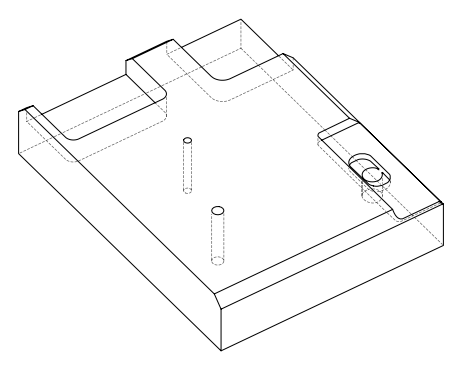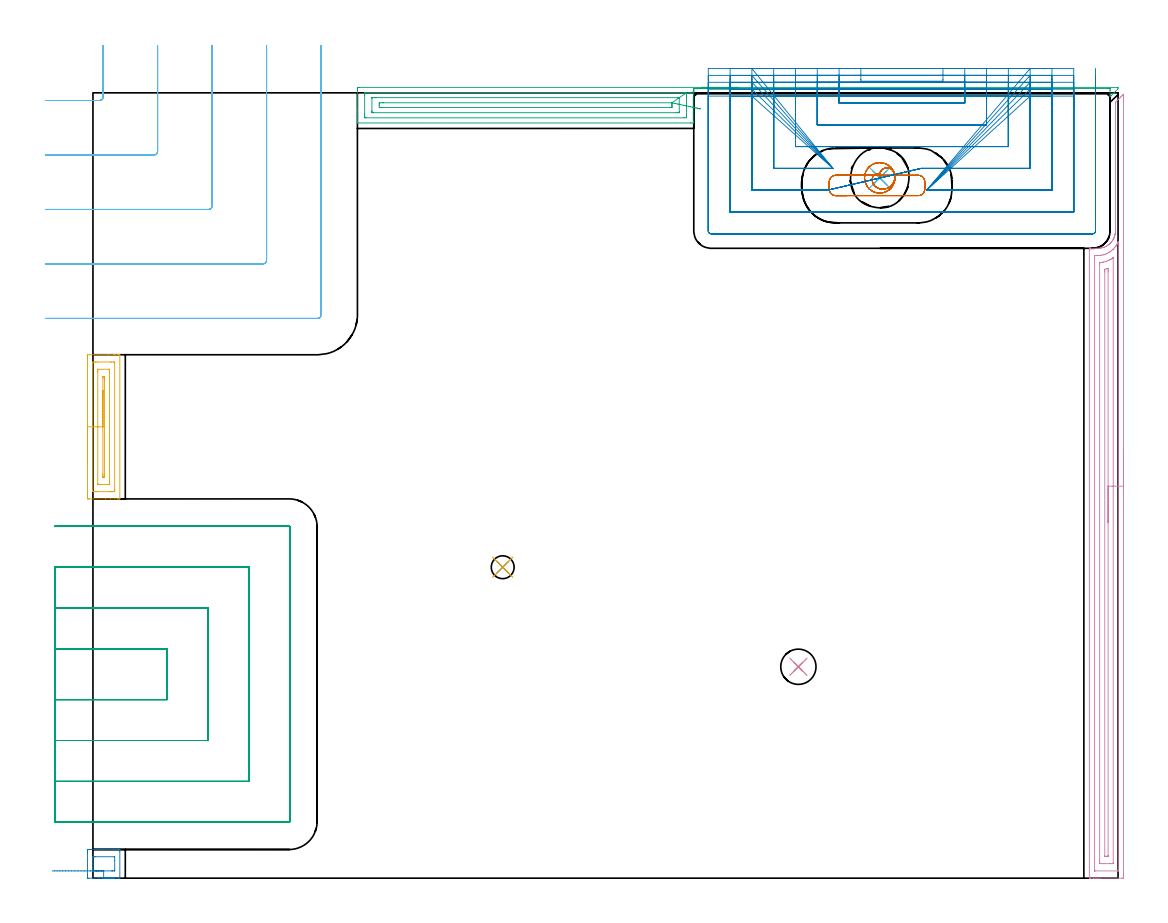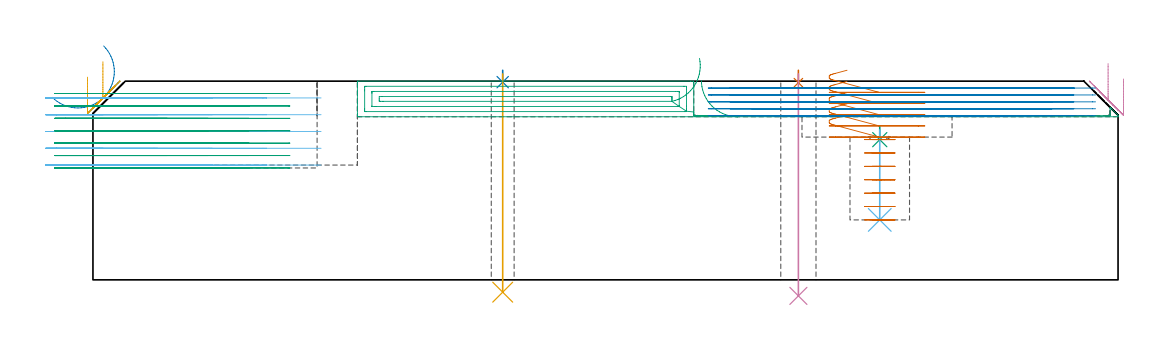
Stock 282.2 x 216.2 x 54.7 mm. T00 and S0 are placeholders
(PLAN: 15 operations, 9 tool changes, 46.9 min)
(1 SPOT_DRILL | STEP1HOLE | NXT0321_9005460120000 | 0.03 min | 2 mm3)
(2 SPOT_DRILL_1 | STEP1HOLE_1 | NXT0321_9005460120000 | 0.03 min | 1 mm3)
(3 SPOT_DRILL_2 | STEP1POCKET | NXT0321_9005460120000 | 0.03 min | 1660 mm3)
(4 DRILL_THROUGH_HOLE_INTO_CENTER | STEP1HOLE | UGT0301_492 | 0.25 min | 4031 mm3)
(5 DRILL_THROUGH_HOLE_INTO_CENTER_1 | STEP1HOLE_1 | UGT0301_185 | 0.24 min | 1695 mm3)
(6 DRILL_BLIND_HOLE_INTO_CENTER | STEP1POCKET | NXT0301_128 | 0.1 min | 2529 mm3)
(7 MILL_ROUGH_BLIND_HOLE_CONTOUR | STEP1POCKET | NXT0201_009 | Spiral | 1.36 min | 3871 mm3)
(8 AREA_MILL | FG_CHAMFER_SURFACE | UGT0205_001 | 0.4 min | 528 mm3)
(9 AREA_MILL_1 | FG_CHAMFER_SURFACE_1 | UGT0205_001 | 4.19 min | 10282 mm3)
(10 AREA_MILL_2 | FG_CHAMFER_SURFACE_2 | UGT0205_001 | 6.09 min | 9259 mm3)
(11 AREA_MILL_3 | FG_CHAMFER_SURFACE_3 | UGT0205_001 | 1.44 min | 2007 mm3)
(12 MILL_CORNER_NOTCH_RECTANGULAR | CORNER_NOTCH_RECTANGULAR | UGT0201_136 | Follow Part, ap 5, ae 75% | 5.1 min | 120157 mm3)
(13 MILL_RECTANGULAR_POCKET | POCKET_RECTANGULAR_STRAIGHT | UGT0201_133 | Follow Part, ap 3.75, ae 75% | 1.08 min | 8712 mm3)
(14 MILL_SLOT | SLOT_PARTIAL_RECTANGULAR | NXT0201_009 | Follow Part, ap 2, ae 75% | 14.18 min | 32791 mm3)
(15 MILL_SLOT_1 | SLOT_PARTIAL_RECTANGULAR_1 | UGT0201_133 | Follow Part, ap 3.75, ae 75% | 12.41 min | 141289 mm3)
(TOOL NXT0321_9005460120000 | NC Spot Drill, 142deg, 12mm, Carbide, Uncoated | D12 PA142 FL30 Z2)
(TOOL UGT0301_492 | Carbide Drill 9.7 mm | D9.7 PA118 FL87 Z2)
(TOOL UGT0301_185 | Twist Drill 6.3 mm | D6.3 PA118 FL61 Z2)
(TOOL NXT0301_128 | Carbide Drill 12mm [861.1-1200-036A1-GP GC34] | D12 PA150 FL37.4 Z2)
(TOOL NXT0201_009 | ENDMILL 8mm [2P460-0800-NA 1630] | D8 FL26 Z6)
(TOOL UGT0205_001 | Chamfer Mill 20 x 3 x 45 deg. | D20 FL50 Z2)
(TOOL UGT0201_136 | Carbide End Mill 20.0 | D20 FL30 Z4)
(TOOL UGT0201_133 | Carbide End Mill 15.0 | D15 FL30 Z4)
(OP 1 SPOT_DRILL)
G17 G21 G94 G90
T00 M6
G54
G17 G0 G90 X194.2 Y58.2 S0 M3
G43 Z64.7 H0
G94 G81 G98 Z54.283 F250. R57.7
G80
M5
M2
(OP 2 SPOT_DRILL_1)
G17 G21 G94 G90
T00 M6
G54
G17 G0 G90 X112.8 Y85.6 S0 M3
G43 Z64.7 H0
G94 G81 G98 Z54.429 F250. R57.7
G80
M5
M2
(OP 3 SPOT_DRILL_2)
G17 G21 G94 G90
T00 M6
G54
G17 G0 G90 X216.6 Y192.8 S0 M3
G43 Z64.7 H0
G94 G81 G98 Z38.594 F250. R42.3
G80
M5
M2
(OP 4 DRILL_THROUGH_HOLE_INTO_CENTER)
G17 G21 G94 G90
T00 M6
G54
G17 G0 G90 X194.2 Y58.2 S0 M3
G43 Z64.7 H0
G94 G73 G98 Z-4.414 F250. Q8.445 R56.7
G80
M5
M2
(OP 5 DRILL_THROUGH_HOLE_INTO_CENTER_1)
G17 G21 G94 G90
T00 M6
G54
G17 G0 G90 X112.8 Y85.6 S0 M3
G43 Z64.7 H0
G94 G73 G98 Z-3.393 F250. Q5.809 R56.7
G80
M5
M2
(OP 6 DRILL_BLIND_HOLE_INTO_CENTER)
G17 G21 G94 G90
T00 M6
G54
G17 G0 G90 X216.6 Y192.8 S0 M3
G43 Z64.7 H1
G94 G81 G98 Z16.5 F250. R41.3
G80
M5
M2
(OP 7 MILL_ROUGH_BLIND_HOLE_CONTOUR)
G17 G21 G94 G90
T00 M6
G54
G17 G0 G90 X216.6 Y192.8 S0 M3
G43 Z64.7 H1
Z38.614
G94 G3 X216.946 Y193.479 R0.427 F250.
X215.777 Y193.933 R1.158
X214.562 Y192.677 R1.546
X215.735 Y190.137 R2.475
X219.509 Y190.413 R3.3
X220.594 Y194.098 R3.399
X215.302 Y196.794 R4.2
X220.594 Y194.098 R-4.2
X217.948 Y195.446 R2.1
X216.6 Y192.8 R2.1
G0 Z34.929
G3 X216.946 Y193.479 R0.427
X215.777 Y193.933 R1.158
X214.562 Y192.677 R1.546
X215.735 Y190.137 R2.475
X219.509 Y190.413 R3.3
X220.594 Y194.098 R3.399
X215.302 Y196.794 R4.2
X220.594 Y194.098 R-4.2
X217.948 Y195.446 R2.1
X216.6 Y192.8 R2.1
G0 Z31.243
G3 X216.946 Y193.479 R0.427
X215.777 Y193.933 R1.158
X214.562 Y192.677 R1.546
X215.735 Y190.137 R2.475
X219.509 Y190.413 R3.3
X220.594 Y194.098 R3.399
X215.302 Y196.794 R4.2
X220.594 Y194.098 R-4.2
X217.948 Y195.446 R2.1
X216.6 Y192.8 R2.1
G0 Z27.557
G3 X216.946 Y193.479 R0.427
X215.777 Y193.933 R1.158
X214.562 Y192.677 R1.546
X215.735 Y190.137 R2.475
X219.509 Y190.413 R3.3
X220.594 Y194.098 R3.399
X215.302 Y196.794 R4.2
X220.594 Y194.098 R-4.2
X217.948 Y195.446 R2.1
X216.6 Y192.8 R2.1
G0 Z23.871
G3 X216.946 Y193.479 R0.427
X215.777 Y193.933 R1.158
X214.562 Y192.677 R1.546
X215.735 Y190.137 R2.475
X219.509 Y190.413 R3.3
X220.594 Y194.098 R3.399
X215.302 Y196.794 R4.2
X220.594 Y194.098 R-4.2
X217.948 Y195.446 R2.1
X216.6 Y192.8 R2.1
G0 Z20.186
G3 X216.946 Y193.479 R0.427
X215.777 Y193.933 R1.158
X214.562 Y192.677 R1.546
X215.735 Y190.137 R2.475
X219.509 Y190.413 R3.3
X220.594 Y194.098 R3.399
X215.302 Y196.794 R4.2
X220.594 Y194.098 R-4.2
X217.948 Y195.446 R2.1
X216.6 Y192.8 R2.1
G0 Z16.5
G3 X216.946 Y193.479 R0.427
X215.777 Y193.933 R1.158
X214.562 Y192.677 R1.546
X215.735 Y190.137 R2.475
X219.509 Y190.413 R3.3
X220.594 Y194.098 R3.399
X215.302 Y196.794 R4.2
X220.594 Y194.098 R-4.2
X217.948 Y195.446 R2.1
X216.6 Y192.8 R2.1
G0 Z64.7
M5
M2
(OP 8 AREA_MILL)
G17 G21 G94 G90
T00 M6
G54
G17 G0 G90 X2.95 Y0. S1061 M3
G43 Z64.7 H0
Z64.392
G94 G1 X3.539 Z63.749 F250.
X4.071 Z63.057
X4.539 Z62.321
X4.942 Z61.547
X5.276 Z60.741
X5.538 Z59.909
X5.727 Z59.058
X5.841 Z58.193
X5.879 Z57.321
X5.841 Z56.45
X5.727 Z55.585
X5.538 Z54.733
X5.276 Z53.901
X4.942 Z53.095
X4.539 Z52.321
X4.07 Z51.585
X3.539 Z50.893
X2.95 Z50.25
X2.489 Z49.789
X1.625 Z48.918
X-1.253 Z46.042
X-1.454 Y0.002 Z45.841
X-1.49 Y0.006 Z45.805
X-1.497 Y0.43 Z45.803
X-1.5 Y0.904 Z45.8
Y7.064
X-1.497 Y7.47 Z45.803
X-1.49 Y7.894 Z45.805
X-1.454 Y7.898 Z45.841
X-1.024 Y7.9 Z46.271
X-0.573 Z46.722
X1.625 Z48.918
X2.489 Z49.789
X6.935 Z54.235
X7.396 Y7.892 Z54.696
X7.397 Y7.891 Z54.697
X7.4 Y7.47 Z54.7
Y0.01
X6.935 Y0. Z54.235
X2.95 Z50.25
Y2.
X0.933 Z48.233
X0.049 Z47.349
X-0.029 Y2.002 Z47.271
X-0.043 Y2.006 Z47.257
X-0.079 Y2.022 Z47.221
X-0.084 Y2.134 Z47.216
X-0.085 Y2.19 Z47.215
X-0.086 Y3.015 Z47.214
Y5.71
X-0.085 Y5.813 Z47.215
X-0.082 Y5.864 Z47.218
X-0.08 Y5.881 Z47.22
X-0.021 Y5.89 Z47.279
X0.36 Y5.898 Z47.66
X0.551 Y5.9 Z47.851
X5.851 Z53.151
X5.929 Y5.898 Z53.229
X5.943 Y5.894 Z53.243
X5.979 Y5.878 Z53.279
X5.984 Y5.767 Z53.284
X5.985 Y5.71 Z53.285
X5.986 Y4.885 Z53.286
Y2.19
X5.985 Y2.087 Z53.285
X5.982 Y2.036 Z53.282
X5.98 Y2.019 Z53.28
X5.921 Y2.01 Z53.221
X5.54 Y2.002 Z52.84
X5.349 Y2. Z52.649
X5.158 Z52.458
X2.95 Z50.25
X2.307 Z49.661
X1.615 Z49.13
X0.879 Z48.661
X0.105 Z48.258
X-0.701 Z47.924
X-1.533 Z47.662
X-2.385 Z47.473
X-3.249 Z47.359
X-4.121 Z47.321
X-4.993 Z47.359
X-5.857 Z47.473
X-6.709 Z47.662
X-7.541 Z47.924
X-8.347 Z48.258
X-9.121 Z48.661
X-9.857 Z49.13
X-10.549 Z49.661
X-11.192 Z50.25
G0 Z64.7
M5
M2
(OP 9 AREA_MILL_1)
G17 G21 G94 G90
T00 M6
G54
G17 G0 G90 X167.5 Y217.7 S1061 M3
G43 Z64.7 H0
Z54.9
G94 G1 X167.538 Z54.029 F250.
X167.652 Z53.164
X167.841 Z52.312
X168.103 Z51.48
X168.437 Z50.674
X168.84 Z49.9
X169.309 Z49.164
X169.84 Z48.472
X170.429 Z47.829
X171.072 Z47.24
X171.764 Z46.709
X172.5 Z46.24
X173.274 Z45.837
X174.08 Z45.503
X174.912 Z45.241
X175.764 Z45.052
X176.628 Z44.938
X177.5 Z44.9
X282.2 Y217.699
X282.199 Y217.298 Z45.3
X280.241 Y215.35 Z47.249
X280.178 Y215.286 Z47.311
X280.145 Y215.265 Z47.331
X280.009 Y215.212 Z47.38
X280. Y215.342 Z47.251
Y216.811 Z45.785
Y217.218 Z45.377
Y217.354 Z45.242
Y217.379 Z45.221
Y217.4 Z45.2
X279.912
X279.794 Y217.398 Z45.197
X279.352 Y217.4 Z45.2
X166.477
X166.405 Y217.394 Z45.187
X166.392 Y217.393 Z45.185
X166.388 Y217.399 Z45.195
X166.387 Y217.4 Z45.2
X166.176
X166.173 Y217.398 Z45.196
X166.167 Y217.393 Z45.187
X166.161 Y217.396 Z45.193
X166.113 Y217.399 Z45.199
X165.886 Y217.397 Z45.196
X165.623 Y217.4 Z45.2
X165.4
Y208.361 Z54.239
X165.39 Y207.907 Z54.693
X164.546 Y207.9 Z54.7
X72.972
X72.808 Y207.903 Z54.688
X72.8 Y207.915 Z54.675
Y208.271 Z54.328
Y208.585 Z54.015
Y209.265 Z53.329
Y210.489 Z52.108
Y211.033 Z51.562
Y211.645 Z50.951
Y216.946 Z45.651
X72.803 Y217.218 Z45.379
X72.809 Y217.692 Z44.906
X72.937 Y217.695 Z44.903
X73.419 Y217.7 Z44.9
X177.5
X174.721 Y217.4 Z45.2
X166.477
X166.392 Y217.394 Z45.185
X166.388 Y217.399 Z45.195
X166.387 Y217.4 Z45.2
X166.176
X166.173 Y217.398 Z45.196
X166.167 Y217.393 Z45.187
X166.161 Y217.395 Z45.193
X166.159 Z45.194
X166.113 Y217.399 Z45.199
X165.886 Y217.396 Z45.196
X165.623 Y217.4 Z45.2
X165.439
X165.4
Y216.394 Z46.206
X163.39 Y216.177 Z46.423
X163.398 Y215.702 Z46.898
X163.399 Y215.451 Z47.149
X163.4 Y214.817 Z47.783
X163.399 Y210.149 Z52.451
X163.392 Y209.523 Z53.077
X163.382 Y209.321 Z53.279
X162.709 Y209.314 Z53.286
X75.155 Y209.315 Z53.285
X74.816 Y209.321 Z53.279
X74.81 Y209.431 Z53.169
X74.803 Y209.664 Z52.936
X74.801 Y210.149 Z52.451
X74.8 Y210.55 Z52.05
X74.801 Y215.451 Z47.149
X74.802 Y215.85 Z46.75
X74.81 Y216.252 Z46.348
X74.818 Y216.28 Z46.32
X74.837 Y216.281 Z46.319
X74.889 Y216.284 Z46.316
X74.994 Y216.285 Z46.315
X75.206 Y216.286 Z46.314
X162.808 Y216.285 Z46.315
X163.191 Y216.281 Z46.319
X163.374 Y216.279 Z46.321
X163.39 Y216.177 Z46.423
X161.386 Y214.865 Z47.735
X161.39 Y214.855 Z47.745
X161.395 Y214.821 Z47.779
X161.399 Y214.708 Z47.892
X161.4 Y211.033 Z51.567
X161.399 Y210.821 Z51.779
X161.398 Y210.768 Z51.832
X161.394 Y210.743 Z51.857
X161.39 Y210.736 Z51.864
X161.381 Y210.734 Z51.866
X161.278 Y210.73 Z51.87
X160.972 Y210.729 Z51.871
X160.386
X77.3
X76.992 Y210.731 Z51.869
X76.89 Y210.732 Z51.868
X76.817 Y210.735 Z51.865
X76.81 Y210.843 Z51.757
X76.804 Y211.033 Z51.567
X76.801 Y211.222 Z51.378
Y214.756 Z47.844
X76.806 Y214.82 Z47.78
X76.81 Y214.865 Z47.735
X76.839 Y214.866 Z47.734
X76.992 Y214.868 Z47.732
X77.578 Y214.871 Z47.729
X77.886
X160.972
X161.28 Y214.869 Z47.731
X161.367 Y214.866 Z47.734
X161.386 Y214.865 Z47.735
X159.381 Y213.451 Z49.149
X159.39 Y213.436 Z49.164
X159.397 Y213.012 Z49.588
X159.399 Y212.8 Z49.8
X159.4 Y212.588 Z50.012
X159.396 Y212.375 Z50.225
X159.39 Y212.234 Z50.366
X159.383 Y212.149 Z50.451
X159.351 Y212.147 Z50.453
X159.185 Y212.144 Z50.456
X158.956 Y212.143 Z50.457
X79.673
X79.442 Y212.144 Z50.456
X78.922 Y212.15 Z50.45
X78.81 Y212.163 Z50.437
X78.8 Y212.8 Z49.8
X78.806 Y213.231 Z49.369
X78.81 Y213.441 Z49.159
X79.015 Y213.451 Z49.149
X79.673 Y213.456 Z49.144
X79.902 Y213.457 Z49.143
X159.28
X159.339 Y213.456 Z49.144
X159.37 Y213.454 Z49.146
X159.381 Y213.451 Z49.149
X160.209 Y213.276 Z49.363
X161.015 Y213.106 Z49.649
X161.793 Y212.941 Z50.007
X162.538 Y212.783 Z50.433
X163.244 Y212.634 Z50.923
X163.906 Y212.494 Z51.474
X164.517 Y212.364 Z52.082
X165.075 Y212.246 Z52.743
X165.574 Y212.141 Z53.45
X166.011 Y212.048 Z54.2
X166.383 Y211.97 Z54.985
X166.686 Y211.905 Z55.801
X166.918 Y211.856 Z56.64
X167.078 Y211.822 Z57.497
X167.165 Y211.804 Z58.365
X167.177 Y211.802 Z59.237
X167.114 Y211.815 Z60.107
X166.978 Y211.844 Z60.968
G0 Z64.7
M5
M2
(OP 10 AREA_MILL_2)
G17 G21 G94 G90
T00 M6
G54
G17 G0 G90 X283.7 Y117.9 S1061 M3
G43 Z64.7 H0
Z55.3
G94 G1 Y117.862 Z54.428 F250.
Y117.748 Z53.563
Y117.559 Z52.712
Y117.297 Z51.88
Y116.963 Z51.074
Y116.56 Z50.3
Y116.091 Z49.564
Y115.56 Z48.872
Y114.971 Z48.229
Y114.328 Z47.64
Y113.636 Z47.108
Y112.9 Z46.64
Y112.126 Z46.237
Y111.32 Z45.903
Y110.488 Z45.641
Y109.636 Z45.452
Y108.772 Z45.338
Y107.9 Z45.3
Y0.626
X283.698 Y0.286 Z45.301
X283.693 Y0.01 Z45.304
X283.365 Y0. Z45.632
X277.254 Z51.741
X276.731 Z52.266
X276.381 Z52.615
X275.858 Z53.138
X275.508 Z53.487
X274.568 Z54.431
X274.434 Z54.558
X274.376 Z54.615
X274.303 Y0.01 Z54.688
X274.3 Y0.179 Z54.7
Y173.158
X274.303 Y173.39 Z54.689
X274.481 Y173.4 Z54.513
X276.162 Y173.404 Z52.835
X277.053 Y173.425 Z51.944
X277.39 Y173.466 Z51.607
X277.501 Y173.479 Z51.496
X277.69 Y173.521 Z51.307
X277.945 Y173.576 Z51.053
X278.035 Y173.605 Z50.964
X278.127 Y173.635 Z50.87
X278.28 Y173.683 Z50.72
X278.397 Y173.721 Z50.603
X278.837 Y173.909 Z50.163
X279.012 Y173.997 Z49.987
X279.377 Y174.229 Z49.622
X279.437 Y174.272 Z49.563
X279.728 Y174.485 Z49.271
X279.873 Y174.611 Z49.125
X279.954 Y174.68 Z49.045
X280.055 Y174.778 Z48.944
X280.17 Y174.89 Z48.829
X280.401 Y175.157 Z48.597
X280.618 Y175.438 Z48.378
X280.719 Y175.596 Z48.28
X280.746 Y175.639 Z48.252
X280.837 Y175.783 Z48.161
X281.062 Y176.223 Z47.935
X281.086 Y176.287 Z47.909
X281.162 Y176.478 Z47.835
X281.238 Y176.676 Z47.756
X281.254 Y176.734 Z47.739
X281.356 Y177.089 Z47.641
X281.365 Y177.12 Z47.632
X281.375 Y177.181 Z47.619
X281.396 Y177.288 Z47.602
X281.428 Y177.457 Z47.571
X281.449 Y177.57 Z47.55
X281.489 Y178.016 Z47.507
X281.492 Y178.145 Z47.498
X281.496 Y178.244 Z47.495
X281.497 Y178.522 Z47.493
X281.498 Y179.114 Z47.5
X281.5 Y213.385
X281.504 Y213.595 Z47.489
X281.579 Y213.68 Z47.419
X282.792 Y214.893 Z46.206
X282.929 Y215.031 Z46.067
X283.073 Y215.174 Z45.925
X283.219 Y215.32 Z45.779
X283.365 Y215.468 Z45.63
X283.52 Y215.62 Z45.478
X283.673 Y215.778 Z45.316
X283.692 Y215.79 Z45.297
X283.695 Y215.789 Z45.294
X283.699 Y215.699 Z45.298
X283.7 Y215.66 Z45.3
Y107.9
X282.286 Z46.714
X282.285 Y2.414 Z46.715
X282.283 Y2.073 Z46.717
X282.281 Y2.032 Z46.719
X282.28 Y2.017 Z46.72
X282.265 Y2.01 Z46.735
X282.159 Y2.005 Z46.841
X282.023 Y2.001 Z46.977
X275.912 Z53.088
X275.76 Y2.004 Z53.24
X275.728 Y2.008 Z53.272
X275.721 Y2.012 Z53.279
X275.718 Y2.023 Z53.282
X275.716 Y2.058 Z53.284
X275.715 Y2.202 Z53.285
X275.714 Y2.414 Z53.286
X275.715 Y170.476 Z53.285
X275.718 Y171.154 Z53.282
X275.721 Y171.37 Z53.279
X276.345 Y171.407 Z52.655
X276.381 Y171.408 Z52.619
X277.188 Y171.437 Z51.812
X277.254 Y171.443 Z51.746
X277.335 Y171.453 Z51.665
X277.758 Y171.521 Z51.242
X278.127 Y171.602 Z50.873
X278.626 Y171.753 Z50.374
X279. Y171.899 Z50.
X279.252 Y172.007 Z49.748
X279.732 Y172.264 Z49.268
X279.819 Y172.319 Z49.181
X279.873 Y172.356 Z49.127
X280.334 Y172.687 Z48.666
X280.746 Y173.032 Z48.254
X280.812 Y173.091 Z48.188
X280.88 Y173.158 Z48.12
X281.236 Y173.551 Z47.764
X281.619 Y174.025 Z47.381
X281.631 Y174.04 Z47.369
X281.639 Y174.052 Z47.361
X281.836 Y174.375 Z47.164
X281.965 Y174.592 Z47.035
X282.155 Y174.946 Z46.845
X282.173 Y174.982 Z46.827
X282.224 Y175.083 Z46.776
X282.267 Y175.169 Z46.733
X282.271 Y175.173 Z46.729
X282.279 Y175.175 Z46.721
X282.282 Y175.162 Z46.718
X282.285 Y175.052 Z46.715
Y174.946
X282.286 Y174.65 Z46.714
Y107.9
X280.872 Z48.128
X280.871 Y4.202 Z48.129
X280.869 Y4.076 Z48.131
X280.866 Y4.032 Z48.134
X280.863 Y4.01 Z48.137
X280.844 Y4.008 Z48.156
X280.746 Y4.005 Z48.254
X280.07 Y4. Z48.93
X279.873 Z49.127
X278.324 Z50.676
X277.451 Z51.549
X277.254 Y4.003 Z51.746
X277.188 Y4.006 Z51.812
X277.142 Y4.009 Z51.858
X277.136 Y4.075 Z51.864
X277.132 Y4.202 Z51.868
X277.13 Y4.329 Z51.87
X277.129 Y5.096 Z51.871
Y168.945
X277.131 Y169.202 Z51.869
X277.134 Y169.372 Z51.866
X277.136 Y169.424 Z51.864
X277.142 Y169.426 Z51.858
X277.163 Y169.43 Z51.837
X277.254 Y169.44 Z51.746
X277.378 Y169.455 Z51.622
X278.127 Y169.569 Z50.873
X278.138 Y169.571 Z50.862
X278.19 Y169.582 Z50.81
X278.82 Y169.766 Z50.18
X279. Y169.824 Z50.
X279.459 Y170.006 Z49.541
X279.873 Y170.203 Z49.127
X280.048 Y170.297 Z48.952
X280.362 Y170.476 Z48.638
X280.746 Y170.732 Z48.254
X280.856 Y170.802 Z48.144
X280.863 Y170.804 Z48.137
X280.865 Y170.801 Z48.135
X280.869 Y170.758 Z48.131
X280.871 Y170.69 Z48.129
Y170.605
X280.872 Y107.9 Z48.128
X279.457 Z49.543
Y6.26
X279.455 Y6.135 Z49.545
X279.453 Y6.052 Z49.547
X279.451 Y6.012 Z49.549
X279.431 Y6.01 Z49.569
X279. Y6. Z50.
X278.99 Z50.01
X278.572 Y6.008 Z50.428
X278.551 Y6.01 Z50.449
X278.548 Y6.024 Z50.452
X278.545 Y6.058 Z50.455
X278.543 Y6.102 Z50.457
Y6.146
Y166.9
X278.545 Y167.366 Z50.455
X278.549 Y167.524 Z50.451
X278.554 Y167.635 Z50.446
X279.02 Y167.774 Z49.98
X279.299 Y167.855 Z49.701
X279.45 Y167.89 Z49.55
X279.453 Y167.794 Z49.547
X279.455 Y167.634 Z49.545
X279.457 Y167.326 Z49.543
Y166.9
Y107.9
Y107.028 Z49.581
Y106.163 Z49.695
Y105.312 Z49.883
Y104.48 Z50.146
Y103.674 Z50.48
Y102.9 Z50.882
Y102.164 Z51.351
Y101.472 Z51.882
Y100.829 Z52.472
Y100.24 Z53.115
Y99.708 Z53.807
Y99.24 Z54.543
Y98.837 Z55.317
Y98.503 Z56.122
Y98.241 Z56.955
Y98.052 Z57.806
Y97.938 Z58.671
Y97.9 Z59.543
G0 Z64.7
M5
M2
(OP 11 AREA_MILL_3)
G17 G21 G94 G90
T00 M6
G54
G17 G0 G90 X-1.5 Y114.25 S1061 M3
G43 Z64.7 H0
Z55.8
G94 G1 Y114.288 Z54.928 F250.
Y114.402 Z54.064
Y114.591 Z53.212
Y114.853 Z52.38
Y115.187 Z51.574
Y115.59 Z50.8
Y116.058 Z50.064
Y116.59 Z49.372
Y117.179 Z48.729
Y117.822 Z48.14
Y118.514 Z47.608
Y119.25 Z47.14
Y120.024 Z46.737
Y120.83 Z46.403
Y121.662 Z46.141
Y122.513 Z45.952
Y123.378 Z45.838
Y124.25 Z45.8
Y143.06
X-1.499 Y143.472 Z45.801
X-1.495 Y143.949 Z45.803
X-1.492 Y144.091 Z45.806
X-1.024 Y144.1 Z46.273
X4.275 Z51.569
X5.684 Z52.98
X6.041 Z53.336
X6.756 Z54.055
X7.015 Z54.315
X7.387 Y144.093 Z54.678
X7.397 Y144.091 Z54.688
X7.4 Y143.919 Z54.7
Y104.581
X7.397 Y104.409 Z54.688
X7.387 Y104.407 Z54.678
X7.015 Y104.4 Z54.315
X6.755 Z54.055
X6.041 Z53.336
X4.801 Z52.098
X3.392 Z50.687
X-1.024 Y104.401 Z46.273
X-1.253 Y104.404 Z46.045
X-1.492 Y104.409 Z45.806
X-1.495 Y104.551 Z45.803
X-1.499 Y105.028 Z45.801
X-1.5 Y105.509 Z45.8
Y124.25
X-0.086 Z47.214
X-0.085 Y141.627 Z47.215
X-0.084 Y141.684 Z47.216
X-0.073 Y142.09 Z47.227
X0.333 Y142.098 Z47.633
X0.742 Y142.099 Z48.042
X1.214 Y142.1 Z48.514
X4.747 Z52.047
X5.158 Y142.099 Z52.458
X5.633 Y142.097 Z52.933
X5.871 Y142.09 Z53.171
X5.979 Y142.072 Z53.279
X5.985 Y141.741 Z53.285
Y141.684
Y106.873
X5.984 Y106.816 Z53.284
X5.972 Y106.41 Z53.272
X5.566 Y106.402 Z52.866
X5.158 Y106.401 Z52.458
X4.685 Y106.4 Z51.985
X1.153 Z48.453
X0.742 Y106.401 Z48.042
X0.267 Y106.403 Z47.567
X0.029 Y106.41 Z47.329
X-0.079 Y106.428 Z47.221
X-0.085 Y106.759 Z47.215
Y106.816
X-0.086 Y124.25 Z47.214
X1.328 Z48.628
Y139.302
X1.33 Y139.896 Z48.63
X1.332 Y140.046 Z48.632
X1.335 Y140.081 Z48.635
X1.337 Y140.09 Z48.637
X1.357 Y140.093 Z48.657
X1.425 Y140.099 Z48.725
X4.275 Z51.575
X4.476 Y140.097 Z51.776
X4.534 Y140.094 Z51.834
X4.563 Y140.09 Z51.863
X4.565 Y140.074 Z51.865
X4.569 Y139.996 Z51.869
X4.571 Y139.896 Z51.871
Y109.198
X4.57 Y108.604 Z51.87
X4.568 Y108.454 Z51.868
X4.565 Y108.419 Z51.865
X4.563 Y108.41 Z51.863
X4.543 Y108.407 Z51.843
X4.475 Y108.401 Z51.775
X1.625 Z48.925
X1.424 Y108.403 Z48.724
X1.367 Y108.406 Z48.667
X1.337 Y108.41 Z48.637
X1.335 Y108.426 Z48.635
X1.331 Y108.504 Z48.631
X1.329 Y108.604 Z48.629
X1.328 Y124.25 Z48.628
X2.743 Z50.043
Y137.634
X2.745 Y137.868 Z50.045
X2.75 Y138.079 Z50.05
X2.752 Y138.091 Z50.052
X2.761 Y138.094 Z50.061
X2.787 Y138.098 Z50.087
X2.842 Y138.099 Z50.142
X2.95 Y138.1 Z50.25
X3.058 Y138.099 Z50.358
X3.113 Y138.098 Z50.413
X3.139 Y138.094 Z50.439
X3.148 Y138.091 Z50.448
X3.15 Y138.079 Z50.45
X3.154 Y137.871 Z50.454
X3.157 Y137.451 Z50.457
Y137.214
Y110.866
X3.155 Y110.632 Z50.455
X3.15 Y110.421 Z50.45
X3.148 Y110.409 Z50.448
X3.139 Y110.406 Z50.439
X3.113 Y110.402 Z50.413
X3.058 Y110.401 Z50.358
X2.95 Y110.4 Z50.25
X2.842 Y110.401 Z50.142
X2.787 Y110.402 Z50.087
X2.761 Y110.406 Z50.061
X2.752 Y110.409 Z50.052
X2.75 Y110.421 Z50.05
X2.746 Y110.629 Z50.046
X2.743 Y111.049 Z50.043
Y111.286
Y124.25
Y125.122 Z50.081
Y125.986 Z50.195
Y126.838 Z50.383
Y127.67 Z50.646
Y128.476 Z50.98
Y129.25 Z51.382
Y129.986 Z51.851
Y130.678 Z52.382
Y131.321 Z52.972
Y131.91 Z53.615
Y132.441 Z54.307
Y132.91 Z55.043
Y133.313 Z55.816
Y133.647 Z56.622
Y133.909 Z57.454
Y134.098 Z58.306
Y134.212 Z59.171
Y134.25 Z60.043
G0 Z64.7
M5
M2
(OP 12 MILL_CORNER_NOTCH_RECTANGULAR)
G17 G21 G94 G90
T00 M6
G54
G17 G0 G90 X-13. Y214.1 S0 M3
G43 Z64.7 H0
Z50.08
G94 G1 X-10. F250.
X1.805 F500.
G3 X2.8 Y215.095 R1.
G1 Y226.2
Y229.2 F250.
G0 Z64.7
X-13. Y199.1
Z50.08
G1 X-10.
X16.805 F500.
G3 X17.8 Y200.095 R1.
G1 Y226.2
Y229.2 F250.
G0 Z64.7
X-13. Y184.1
Z50.08
G1 X-10.
X31.804 F500.
G3 X32.8 Y185.096 R1.
G1 Y226.2
Y229.2 F250.
G0 Z64.7
X-13. Y169.1
Z50.08
G1 X-10.
X46.804 F500.
G3 X47.8 Y170.096 R1.
G1 Y226.2
Y229.2 F250.
G0 Z64.7
X-13. Y154.1
Z50.08
G1 X-10.
X61.804 F500.
G3 X62.8 Y155.096 R1.
G1 Y226.2
Y229.2 F250.
G0 Z64.7
X-13. Y214.1
Z45.46
G1 X-10.
X1.805 F500.
G3 X2.8 Y215.095 R1.
G1 Y226.2
Y229.2 F250.
G0 Z64.7
X-13. Y199.1
Z45.46
G1 X-10.
X16.805 F500.
G3 X17.8 Y200.095 R1.
G1 Y226.2
Y229.2 F250.
G0 Z64.7
X-13. Y184.1
Z45.46
G1 X-10.
X31.804 F500.
G3 X32.8 Y185.096 R1.
G1 Y226.2
Y229.2 F250.
G0 Z64.7
X-13. Y169.1
Z45.46
G1 X-10.
X46.804 F500.
G3 X47.8 Y170.096 R1.
G1 Y226.2
Y229.2 F250.
G0 Z64.7
X-13. Y154.1
Z45.46
G1 X-10.
X61.804 F500.
G3 X62.8 Y155.096 R1.
G1 Y226.2
Y229.2 F250.
G0 Z64.7
X-13. Y214.1
Z40.84
G1 X-10.
X1.805 F500.
G3 X2.8 Y215.095 R1.
G1 Y226.2
Y229.2 F250.
G0 Z64.7
X-13. Y199.1
Z40.84
G1 X-10.
X16.805 F500.
G3 X17.8 Y200.095 R1.
G1 Y226.2
Y229.2 F250.
G0 Z64.7
X-13. Y184.1
Z40.84
G1 X-10.
X31.804 F500.
G3 X32.8 Y185.096 R1.
G1 Y226.2
Y229.2 F250.
G0 Z64.7
X-13. Y169.1
Z40.84
G1 X-10.
X46.804 F500.
G3 X47.8 Y170.096 R1.
G1 Y226.2
Y229.2 F250.
G0 Z64.7
X-13. Y154.1
Z40.84
G1 X-10.
X61.804 F500.
G3 X62.8 Y155.096 R1.
G1 Y226.2
Y229.2 F250.
G0 Z64.7
X-13. Y214.1
Z36.22
G1 X-10.
X1.805 F500.
G3 X2.8 Y215.095 R1.
G1 Y226.2
Y229.2 F250.
G0 Z64.7
X-13. Y199.1
Z36.22
G1 X-10.
X16.805 F500.
G3 X17.8 Y200.095 R1.
G1 Y226.2
Y229.2 F250.
G0 Z64.7
X-13. Y184.1
Z36.22
G1 X-10.
X31.804 F500.
G3 X32.8 Y185.096 R1.
G1 Y226.2
Y229.2 F250.
G0 Z64.7
X-13. Y169.1
Z36.22
G1 X-10.
X46.804 F500.
G3 X47.8 Y170.096 R1.
G1 Y226.2
Y229.2 F250.
G0 Z64.7
X-13. Y154.1
Z36.22
G1 X-10.
X61.804 F500.
G3 X62.8 Y155.096 R1.
G1 Y226.2
Y229.2 F250.
G0 Z64.7
X-13. Y214.1
Z31.6
G1 X-10.
X1.805 F500.
G3 X2.8 Y215.095 R1.
G1 Y226.2
Y229.2 F250.
G0 Z64.7
X-13. Y199.1
Z31.6
G1 X-10.
X16.805 F500.
G3 X17.8 Y200.095 R1.
G1 Y226.2
Y229.2 F250.
G0 Z64.7
X-13. Y184.1
Z31.6
G1 X-10.
X31.804 F500.
G3 X32.8 Y185.096 R1.
G1 Y226.2
Y229.2 F250.
G0 Z64.7
X-13. Y169.1
Z31.6
G1 X-10.
X46.804 F500.
G3 X47.8 Y170.096 R1.
G1 Y226.2
Y229.2 F250.
G0 Z64.7
X-13. Y154.1
Z31.6
G1 X-10.
X61.804 F500.
G3 X62.8 Y155.096 R1.
G1 Y226.2
Y229.2 F250.
G0 Z64.7
M5
M2
(OP 13 MILL_RECTANGULAR_POCKET)
G17 G21 G94 G90
T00 M6
G54
G17 G0 G90 X207.589 Y187.9 S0 M3
G43 Z64.7 H0
Z57.7
G94 G1 X204.366 Z56.836 F250.
X204.005 Y187.964 Z56.738
X203.665 Y188.1 Z56.64
X203.36 Y188.301 Z56.542
X203.101 Y188.56 Z56.444
X202.9 Y188.865 Z56.346
X202.764 Y189.205 Z56.248
X202.7 Y189.566 Z56.15
Y191.834 Z55.542
X202.764 Y192.195 Z55.444
X202.9 Y192.535 Z55.346
X203.101 Y192.84 Z55.248
X203.36 Y193.099 Z55.15
X203.665 Y193.3 Z55.052
X204.005 Y193.436 Z54.953
X204.366 Y193.5 Z54.855
X204.5 Z54.819
X216.441 Z51.62
X204.5 F500.
G3 X202.7 Y191.7 R1.8
G1 Y189.7
G3 X204.5 Y187.9 R1.8
G1 X227.2
G3 X229. Y189.7 R1.8
G1 Y191.7
G3 X227.2 Y193.5 R1.8
G1 X216.761
G0 X207.579 Y187.9 Z54.62
G1 X204.366 Z53.759 F250.
X204.005 Y187.964 Z53.661
X203.665 Y188.1 Z53.563
X203.36 Y188.301 Z53.465
X203.101 Y188.56 Z53.367
X202.9 Y188.865 Z53.269
X202.764 Y189.205 Z53.17
X202.7 Y189.566 Z53.072
Y191.834 Z52.465
X202.764 Y192.195 Z52.366
X202.9 Y192.535 Z52.268
X203.101 Y192.84 Z52.17
X203.36 Y193.099 Z52.072
X203.665 Y193.3 Z51.974
X204.005 Y193.436 Z51.876
X204.366 Y193.5 Z51.778
X204.5 Z51.742
X216.45 Z48.54
X204.5 F500.
G3 X202.7 Y191.7 R1.8
G1 Y189.7
G3 X204.5 Y187.9 R1.8
G1 X227.2
G3 X229. Y189.7 R1.8
G1 Y191.7
G3 X227.2 Y193.5 R1.8
G1 X216.749
G0 X207.579 Y187.9 Z51.54
G1 X204.366 Z50.679 F250.
X204.005 Y187.964 Z50.581
X203.665 Y188.1 Z50.483
X203.36 Y188.301 Z50.385
X203.101 Y188.56 Z50.287
X202.9 Y188.865 Z50.189
X202.764 Y189.205 Z50.09
X202.7 Y189.566 Z49.992
Y191.834 Z49.385
X202.764 Y192.195 Z49.286
X202.9 Y192.535 Z49.188
X203.101 Y192.84 Z49.09
X203.36 Y193.099 Z48.992
X203.665 Y193.3 Z48.894
X204.005 Y193.436 Z48.796
X204.366 Y193.5 Z48.698
X204.5 Z48.662
X216.45 Z45.46
X204.5 F500.
G3 X202.7 Y191.7 R1.8
G1 Y189.7
G3 X204.5 Y187.9 R1.8
G1 X227.2
G3 X229. Y189.7 R1.8
G1 Y191.7
G3 X227.2 Y193.5 R1.8
G1 X216.749
G0 X207.59 Y187.9 Z48.46
G1 X204.366 Z47.596 F250.
X204.005 Y187.964 Z47.498
X203.665 Y188.1 Z47.4
X203.36 Y188.301 Z47.302
X203.101 Y188.56 Z47.204
X202.9 Y188.865 Z47.106
X202.764 Y189.205 Z47.008
X202.7 Y189.566 Z46.909
Y191.834 Z46.302
X202.764 Y192.195 Z46.204
X202.9 Y192.535 Z46.105
X203.101 Y192.84 Z46.007
X203.36 Y193.099 Z45.909
X203.665 Y193.3 Z45.811
X204.005 Y193.436 Z45.713
X204.366 Y193.5 Z45.615
X204.5 Z45.579
X216.439 Z42.38
X204.5 F500.
G3 X202.7 Y191.7 R1.8
G1 Y189.7
G3 X204.5 Y187.9 R1.8
G1 X227.2
G3 X229. Y189.7 R1.8
G1 Y191.7
G3 X227.2 Y193.5 R1.8
G1 X216.76
G0 X207.579 Y187.9 Z45.38
G1 X204.366 Z44.519 F250.
X204.005 Y187.964 Z44.421
X203.665 Y188.1 Z44.323
X203.36 Y188.301 Z44.225
X203.101 Y188.56 Z44.127
X202.9 Y188.865 Z44.029
X202.764 Y189.205 Z43.931
X202.7 Y189.566 Z43.832
Y191.834 Z43.225
X202.764 Y192.195 Z43.127
X202.9 Y192.535 Z43.028
X203.101 Y192.84 Z42.93
X203.36 Y193.099 Z42.832
X203.665 Y193.3 Z42.734
X204.005 Y193.436 Z42.636
X204.366 Y193.5 Z42.538
X204.5 Z42.502
X216.45 Z39.3
X204.5 F500.
G3 X202.7 Y191.7 R1.8
G1 Y189.7
G3 X204.5 Y187.9 R1.8
G1 X227.2
G3 X229. Y189.7 R1.8
G1 Y191.7
G3 X227.2 Y193.5 R1.8
G1 X216.749
G0 Z64.7
M5
M2
(OP 14 MILL_SLOT)
G17 G21 G94 G90
T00 M6
G54
G17 G0 G90 X199.4 Y215.3 S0 M3
G43 Z64.7 H1
Z52.8
G94 G1 Y212.3 F250.
Y207.4 F500.
X246.
Y212.082
X246.001 Y212.299
X246.023 Y215.299 F250.
X193.4 Y215.3 F500.
Y212.3 F250.
Y201.4 F500.
X252.
Y212.082
X252.001 Y212.299
X252.028 Y215.299 F250.
X187.4 Y215.3 F500.
Y212.3 F250.
Y195.4 F500.
X200.711
X203.711 F250.
X181.4 Y215.3 F500.
Y212.3 F250.
Y189.4 F500.
X199.209
X202.209 F250.
X227.984 Y195.4 F500.
X230.984 F250.
X258. F500.
Y212.082
G2 X258.001 Y212.299 R18.
G1 X258.038 Y215.299 F250.
X229.493 Y189.4 F500.
X232.493 F250.
X264. F500.
Y212.082
G2 X264.002 Y212.299 R12.
G1 X264.056 Y215.299 F250.
X175.4 Y215.3 F500.
Y212.3 F250.
Y183.4 F500.
X270.
Y212.082
G2 X270.004 Y212.299 R6.
G1 X270.113 Y215.297 F250.
X169.4 Y215.3 F500.
Y212.3 F250.
Y178.2 F500.
G3 X170.2 Y177.4 R0.8
G1 X275.2
G3 X276. Y178.2 R0.8
G1 Y212.082
Y215.082 F250.
G0 X205.4 Y217.2 Z50.9
G1 Y214.2
Y213.4 F500.
X240.
Y214.199
Y217.199 F250.
X199.4 Y217.2 F500.
Y214.2 F250.
Y207.4 F500.
X246.
Y214.199
Y217.199 F250.
X193.4 Y217.2 F500.
Y214.2 F250.
Y201.4 F500.
X252.
Y214.199
Y217.199 F250.
X187.4 Y217.2 F500.
Y214.2 F250.
Y195.4 F500.
X200.711
X203.711 F250.
X181.4 Y217.2 F500.
Y214.2 F250.
Y189.4 F500.
X199.209
X202.209 F250.
X227.984 Y195.4 F500.
X230.984 F250.
X258. F500.
Y214.199
Y217.199 F250.
X229.493 Y189.4 F500.
X232.493 F250.
X264. F500.
Y214.199
Y217.199 F250.
X175.4 Y217.2 F500.
Y214.2 F250.
Y183.4 F500.
X270.
Y214.199
Y217.199 F250.
X169.4 Y217.2 F500.
Y214.2 F250.
Y178.2 F500.
G3 X170.2 Y177.4 R0.8
G1 X275.2
G3 X276. Y178.2 R0.8
G1 Y214.199
Y217.199 F250.
G0 X205.4 Y219.1 Z49.
G1 Y216.1
Y213.4 F500.
X240.
Y216.099
Y219.099 F250.
X199.4 Y219.1 F500.
Y216.1 F250.
Y207.4 F500.
X246.
Y216.099
Y219.099 F250.
X193.4 Y219.1 F500.
Y216.1 F250.
Y201.4 F500.
X252.
Y216.099
Y219.099 F250.
X187.4 Y219.1 F500.
Y216.1 F250.
Y195.4 F500.
X200.711
X203.711 F250.
X181.4 Y219.1 F500.
Y216.1 F250.
Y189.4 F500.
X199.204
X202.204 F250.
X227.984 Y195.4 F500.
X230.984 F250.
X258. F500.
Y216.099
Y219.099 F250.
X229.493 Y189.4 F500.
X232.493 F250.
X264. F500.
Y216.099
Y219.099 F250.
X175.4 Y219.1 F500.
Y216.1 F250.
Y183.4 F500.
X270.
Y216.099
Y219.099 F250.
X169.4 Y219.1 F500.
Y216.1 F250.
Y178.2 F500.
G3 X170.2 Y177.4 R0.8
G1 X275.2
G3 X276. Y178.2 R0.8
G1 Y216.099
Y219.099 F250.
G0 X205.4 Y220.999 Z47.1
G1 Y217.999
Y213.4 F500.
X240.
Y217.999
Y220.999 F250.
X199.4 Y221.
Y218.
Y207.4 F500.
X246.
Y217.999
Y220.999 F250.
X193.4 Y221.
Y218.
Y201.4 F500.
X252.
Y217.999
Y220.999 F250.
X187.4 Y221.
Y218.
Y195.4 F500.
X200.711
X203.711 F250.
X181.4 Y221. F500.
Y218. F250.
Y189.4 F500.
X199.208
X202.208 F250.
X227.984 Y195.4 F500.
X230.984 F250.
X258. F500.
Y217.999
Y220.999 F250.
X229.493 Y189.4 F500.
X232.493 F250.
X264. F500.
Y217.999
Y220.999 F250.
X175.4 Y221.
Y218.
Y183.4 F500.
X270.
Y217.999
Y220.999 F250.
X169.4 Y221.
Y218.
Y178.2 F500.
G3 X170.2 Y177.4 R0.8
G1 X275.2
G3 X276. Y178.2 R0.8
G1 Y217.999
Y220.999 F250.
G0 X211.4 Y222.899 Z45.2
G1 Y219.899
Y219.4 F500.
X234.
Y219.898
Y222.898 F250.
X205.4 Y222.899
Y219.899
Y213.4 F500.
X240.
Y219.898
Y222.898 F250.
X199.4 Y222.899
Y219.899
Y207.4 F500.
X246.
Y219.898
Y222.898 F250.
X193.4 Y222.899
Y219.899
Y201.4 F500.
X252.
Y219.898
Y222.898 F250.
X187.4 Y222.899
Y219.899
Y195.4 F500.
X200.711
X203.711 F250.
X181.4 Y222.899 F500.
Y219.899 F250.
Y189.4 F500.
X199.209
X202.209 F250.
X227.984 Y195.4 F500.
X230.984 F250.
X258. F500.
Y219.898
Y222.898 F250.
X229.493 Y189.4 F500.
X232.493 F250.
X264. F500.
Y219.898
Y222.898 F250.
X175.4 Y222.899
Y219.899
Y183.4 F500.
X270.
Y219.898
Y222.898 F250.
X169.4 Y222.899
Y219.899
Y178.2 F500.
G3 X170.2 Y177.4 R0.8
G1 X275.2
G3 X276. Y178.2 R0.8
G1 Y219.898
Y222.898 F250.
G0 Z64.7
M5
M2
(OP 15 MILL_SLOT_1)
G17 G21 G94 G90
T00 M6
G54
G17 G0 G90 X-10.5 Y49.15 S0 M3
G43 Z64.7 H0
Z51.286
G94 G1 X-7.5 F250.
X20.45 F500.
Y63.15
X-7.5
X-10.5 F250.
Y37.9
X-7.5
X31.7 F500.
Y74.4
X-7.5
X-10.5 F250.
Y26.65
X-7.5
X42.95 F500.
Y85.65
X-7.5
X-10.5 F250.
Y15.4
X-7.5
X54. F500.
G3 X54.2 Y15.6 R0.2
G1 Y96.7
G3 X54. Y96.9 R0.2
G1 X-7.5
X-10.5 F250.
G0 Y49.15 Z47.871
G1 X-7.5
X20.45 F500.
Y63.15
X-7.5
X-10.5 F250.
Y37.9
X-7.5
X31.7 F500.
Y74.4
X-7.5
X-10.5 F250.
Y26.65
X-7.5
X42.95 F500.
Y85.65
X-7.5
X-10.5 F250.
Y15.4
X-7.5
X54. F500.
G3 X54.2 Y15.6 R0.2
G1 Y96.7
G3 X54. Y96.9 R0.2
G1 X-7.5
X-10.5 F250.
G0 Y49.15 Z44.457
G1 X-7.5
X20.45 F500.
Y63.15
X-7.5
X-10.5 F250.
Y37.9
X-7.5
X31.7 F500.
Y74.4
X-7.5
X-10.5 F250.
Y26.65
X-7.5
X42.95 F500.
Y85.65
X-7.5
X-10.5 F250.
Y15.4
X-7.5
X54. F500.
G3 X54.2 Y15.6 R0.2
G1 Y96.7
G3 X54. Y96.9 R0.2
G1 X-7.5
X-10.5 F250.
G0 Y49.15 Z41.043
G1 X-7.5
X20.45 F500.
Y63.15
X-7.5
X-10.5 F250.
Y37.9
X-7.5
X31.7 F500.
Y74.4
X-7.5
X-10.5 F250.
Y26.65
X-7.5
X42.95 F500.
Y85.65
X-7.5
X-10.5 F250.
Y15.4
X-7.5
X54. F500.
G3 X54.2 Y15.6 R0.2
G1 Y96.7
G3 X54. Y96.9 R0.2
G1 X-7.5
X-10.5 F250.
G0 Y49.15 Z37.629
G1 X-7.5
X20.45 F500.
Y63.15
X-7.5
X-10.5 F250.
Y37.9
X-7.5
X31.7 F500.
Y74.4
X-7.5
X-10.5 F250.
Y26.65
X-7.5
X42.95 F500.
Y85.65
X-7.5
X-10.5 F250.
Y15.4
X-7.5
X54. F500.
G3 X54.2 Y15.6 R0.2
G1 Y96.7
G3 X54. Y96.9 R0.2
G1 X-7.5
X-10.5 F250.
G0 Y49.15 Z34.214
G1 X-7.5
X20.45 F500.
Y63.15
X-7.5
X-10.5 F250.
Y37.9
X-7.5
X31.7 F500.
Y74.4
X-7.5
X-10.5 F250.
Y26.65
X-7.5
X42.95 F500.
Y85.65
X-7.5
X-10.5 F250.
Y15.4
X-7.5
X54. F500.
G3 X54.2 Y15.6 R0.2
G1 Y96.7
G3 X54. Y96.9 R0.2
G1 X-7.5
X-10.5 F250.
G0 Y49.15 Z30.8
G1 X-7.5
X20.45 F500.
Y63.15
X-7.5
X-10.5 F250.
Y37.9
X-7.5
X31.7 F500.
Y74.4
X-7.5
X-10.5 F250.
Y26.65
X-7.5
X42.95 F500.
Y85.65
X-7.5
X-10.5 F250.
Y15.4
X-7.5
X54. F500.
G3 X54.2 Y15.6 R0.2
G1 Y96.7
G3 X54. Y96.9 R0.2
G1 X-7.5
X-10.5 F250.
G0 Z64.7
M5
M2
